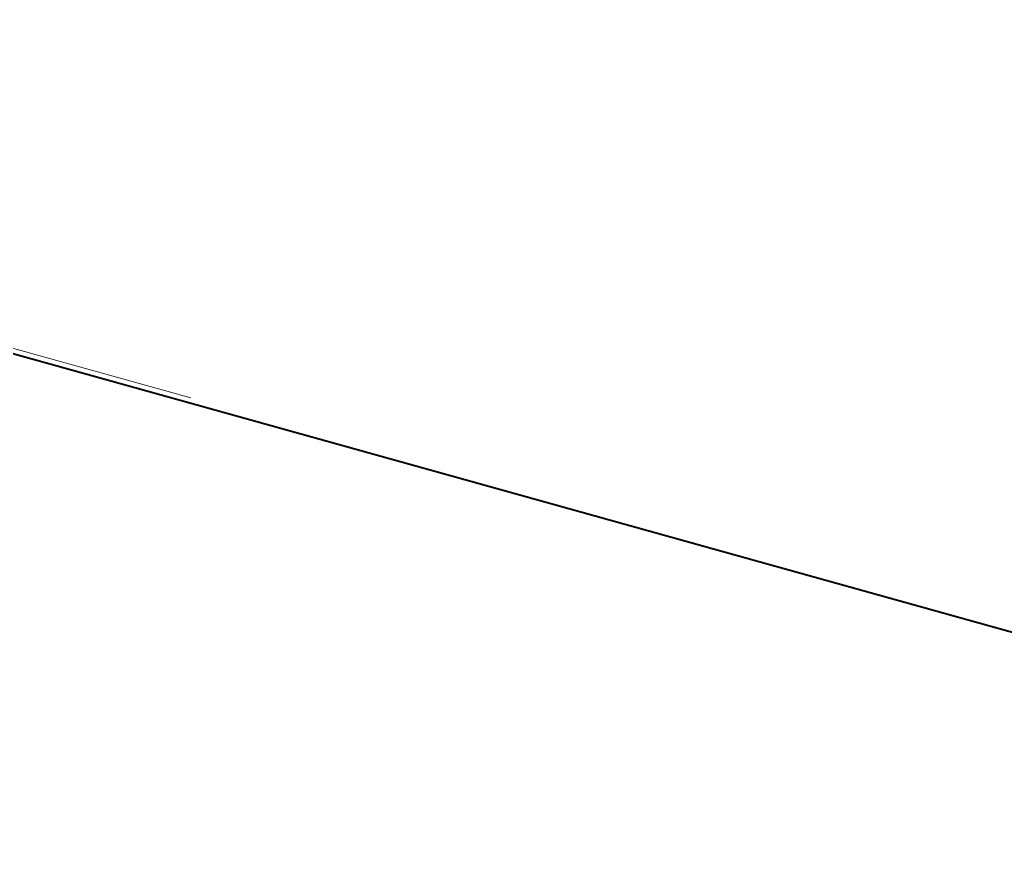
# Model space of a CAD drawing. Header units: metres. Extents: x -354 to -91, y 3 to 562.
# Drawn here: x -266.56808 to -266.54154, y 510.89254 to 510.91544 of the extents above; entities that cross this region are included whole.
import ezdxf

# ---------------------------------------------------------------- set-up
doc = ezdxf.new("R2010")
doc.units = ezdxf.units.M
doc.linetypes.add('JacobsDash', pattern=[0.0045, 0.003, -0.0015])
for name, color, linetype, lineweight in [('A-DETL-GENF', 7, 'Continuous', 9), ('A-FLOR', 7, 'Continuous', 40), ('A-FLOR-HDLN', 7, 'JacobsDash', 15)]:
    doc.layers.add(name, color=color, linetype=linetype, lineweight=lineweight)

msp = doc.modelspace()

# ---------------------------------------------------------------- hatches: boundary and pattern name
at = {"layer": 'A-DETL-GENF'}
h = msp.add_hatch(dxfattribs=at)
h.set_pattern_fill('FP_5', color=256, style=0, pattern_type=2)
h.set_pattern_definition([(45, (-500.2926, -694.024), (-0.42426407, 0.42426407), [])])
h.paths.add_polyline_path([(-267.650125, 509.373807), (-267.52988, 509.403788), (-267.398897, 509.44612), (-267.268047, 509.498691), (-267.147367, 509.55681), (-267.056293, 509.607048), (-263.421309, 509.600262), (-261.489774, 520.686955), (-265.804416, 520.68599), (-266.420042, 517.144897), (-266.430421, 517.053951), (-266.437972, 516.95736), (-266.441467, 516.865126), (-266.441462, 516.753665), (-266.437927, 516.664332), (-266.428074, 516.541646), (-266.411899, 516.416965), (-266.395598, 516.322803), (-266.369286, 516.201868), (-266.34628, 516.114143), (-266.317604, 516.019267), (-266.286474, 515.928841), (-266.251765, 515.839142), (-266.218595, 515.761647), (-266.171775, 515.662553), (-266.108742, 515.529712), (-266.082569, 515.464342), (-266.054282, 515.379622), (-266.032734, 515.298174), (-266.019379, 515.235963), (-266.003161, 515.128274), (-265.995835, 515.039101), (-265.994217, 514.949087), (-265.998579, 514.857002), (-266.011724, 514.744094), (-266.029817, 514.635285), (-266.661529, 511.022535), (-266.684285, 510.931937), (-266.734901, 510.78885), (-266.79112, 510.667622), (-266.858723, 510.55141), (-266.935374, 510.443671), (-267.022929, 510.341955), (-267.119244, 510.248992), (-267.224625, 510.164691), (-267.336739, 510.090911), (-267.451872, 510.029276), (-267.576451, 509.976783), (-267.705033, 509.936199), (-267.833633, 509.908176), (-267.960031, 509.892117), (-268.097175, 509.887647), (-268.212099, 509.893061), (-266.331552, 520.686955), (-266.763004, 520.686955), (-268.733682, 509.375733), (-267.650935, 509.373809)])
h.paths.add_polyline_path([(-246.929066, 509.569477), (-246.909303, 520.686955), (-260.926414, 520.686955), (-262.858133, 509.599211), (-246.963364, 509.569541)])
h.paths.add_polyline_path([(-268.213506, 509.886759), (-268.213511, 509.886759), (-268.213499, 509.886759)])
h.paths.add_polyline_path([(-265.548716, 514.913424), (-265.548726, 514.913427), (-265.537992, 514.913427)])
h.paths.add_polyline_path([(-266.40006, 517.26902), (-266.40006, 517.269032), (-266.396454, 517.289704)])
h.paths.add_polyline_path([(-266.395868, 517.293076), (-266.395872, 517.293072), (-266.395017, 517.297968)])
h.paths.add_polyline_path([(-266.389543, 517.32957), (-266.389548, 517.32957), (-266.387635, 517.340545)])
h.paths.add_polyline_path([(-266.304083, 517.820149), (-266.304088, 517.820149), (-266.301632, 517.834227)])
h.paths.add_polyline_path([(-266.291137, 517.894292), (-266.291145, 517.894292), (-266.28869, 517.908367)])
h.paths.add_polyline_path([(-266.286827, 517.919005), (-266.286835, 517.919005), (-266.28438, 517.933078)])
h.paths.add_polyline_path([(-266.282518, 517.943717), (-266.282525, 517.943717), (-266.28007, 517.95779)])
h.paths.add_polyline_path([(-266.269589, 518.017853), (-266.269595, 518.017853), (-266.267141, 518.031922)])
h.paths.add_polyline_path([(-266.243677, 518.166128), (-266.243682, 518.166128), (-266.24123, 518.180192)])
h.paths.add_polyline_path([(-266.235086, 518.215549), (-266.235092, 518.215549), (-266.23264, 518.229613)])
h.paths.add_polyline_path([(-266.22647, 518.264969), (-266.226476, 518.264969), (-266.224024, 518.279032)])
h.paths.add_polyline_path([(-266.226458, 518.264969), (-266.226465, 518.264969), (-266.224013, 518.279032)])
h.paths.add_polyline_path([(-266.217848, 518.314388), (-266.217855, 518.314388), (-266.215403, 518.32845)])
h.paths.add_polyline_path([(-266.217837, 518.314388), (-266.217843, 518.314388), (-266.215391, 518.32845)])
h.paths.add_polyline_path([(-266.217855, 518.314388), (-266.217861, 518.314388), (-266.215409, 518.32845)])
h.paths.add_polyline_path([(-266.213547, 518.339096), (-266.213553, 518.339096), (-266.211101, 518.353158)])
h.paths.add_polyline_path([(-266.209234, 518.363805), (-266.20924, 518.363805), (-266.206788, 518.377867)])
h.paths.add_polyline_path([(-266.196306, 518.437928), (-266.196314, 518.437928), (-266.19386, 518.451989)])
h.paths.add_polyline_path([(-266.196302, 518.437928), (-266.196306, 518.437928), (-266.193855, 518.451989)])
h.paths.add_polyline_path([(-266.189097, 518.479413), (-266.189094, 518.479417), (-266.189098, 518.47942)])
h.paths.add_polyline_path([(-266.187702, 518.487342), (-266.187707, 518.487342), (-266.185256, 518.501402)])
h.paths.add_polyline_path([(-266.183384, 518.512048), (-266.183389, 518.512048), (-266.180938, 518.526109)])
h.paths.add_polyline_path([(-266.183389, 518.512048), (-266.183395, 518.512048), (-266.180943, 518.526109)])
h.paths.add_polyline_path([(-266.183395, 518.512048), (-266.1834, 518.512048), (-266.180948, 518.526109)])
h.paths.add_polyline_path([(-266.179072, 518.536755), (-266.179077, 518.536755), (-266.176626, 518.550815)])
h.paths.add_polyline_path([(-266.179077, 518.536755), (-266.179082, 518.536755), (-266.176631, 518.550815)])
h.paths.add_polyline_path([(-266.179082, 518.536755), (-266.179087, 518.536755), (-266.176636, 518.550815)])
h.paths.add_polyline_path([(-266.179087, 518.536755), (-266.179092, 518.536755), (-266.176641, 518.550815)])
h.paths.add_polyline_path([(-266.164164, 518.622276), (-266.164168, 518.622276), (-266.163705, 518.624932)])
h.paths.add_polyline_path([(-266.16185, 518.635578), (-266.161855, 518.635578), (-266.159404, 518.649638)])
h.paths.add_polyline_path([(-266.055573, 519.245232), (-266.05557, 519.245236), (-266.055573, 519.24524)])
h.paths.add_polyline_path([(-266.051266, 519.269935), (-266.051263, 519.269938), (-266.051267, 519.269941)])

# ---------------------------------------------------------------- linework, layer by layer
at = {"layer": 'A-FLOR', "color": 253, "true_color": 0xafafaf}
msp.add_line((-266.370891, 510.851413), (-266.667649, 510.934154), dxfattribs=at)
at = {"layer": 'A-FLOR-HDLN', "color": 253, "true_color": 0xafafaf, "flags": 128}
msp.add_lwpolyline([(-266.370815, 510.851544), (-266.445013, 510.872231), (-266.519211, 510.892919), (-266.593409, 510.913607), (-266.667607, 510.934294)], dxfattribs=at)

doc.saveas('drawing.dxf')
